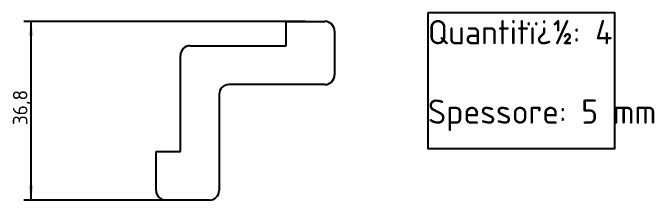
# Model space of a CAD drawing. Header units: millimetres. Extents: x 22 to 1300, y 12 to 835.
# Drawn here: x 1160.7 to 1292.9, y 124.1 to 162.6 of the extents above; entities that cross this region are included whole.
import ezdxf
from ezdxf.enums import TextEntityAlignment as Align

# ---------------------------------------------------------------- set-up
doc = ezdxf.new("R2010")
doc.units = ezdxf.units.MM
doc.layers.add('ARTY_8', color=7, linetype='Continuous')
doc.layers.add('Default', color=7, linetype='Continuous')
doc.styles.add('SEACAD_seiso_ttf', font='seiso.ttf')
doc.dimstyles.new('stile_quote_studio', dxfattribs={"dimtxt": 3, "dimasz": 3, "dimexe": 1.5, "dimexo": 0, "dimgap": 1.5, "dimtad": 1, "dimtxsty": 'SEACAD_seiso_ttf', "dimblk1": '_SE_FILLED', "dimblk2": '_SE_FILLED', "dimsah": 1, "dimcen": 1.5, "dimazin": 0, "dimtfac": 1, "dimtmove": 0, "dimatfit": 3, "dimfxl": 1, "dimtolj": 1, "dimarcsym": 0})

# ---------------------------------------------------------------- blocks, each defined once
blk = doc.blocks.new('SE2')
at = {"layer": 'ARTY_8', "color": 7, "linetype": 'Continuous'}
for p, q in [((1216.99, 160.85), (1224.99, 160.85)), ((1216.99, 155.85), (1216.99, 160.85)), ((1226.99, 158.85), (1226.99, 149.85)), ((1197.19, 155.85), (1216.99, 155.85)), ((1195.19, 134.05), (1195.19, 153.85)), ((1224.99, 147.85), (1205.19, 147.85)), ((1203.19, 145.85), (1203.19, 126.05)), ((1190.19, 134.05), (1195.19, 134.05)), ((1190.19, 126.05), (1190.19, 134.05)), ((1201.19, 124.05), (1192.19, 124.05))]:
    blk.add_line(p, q, dxfattribs=at)
for centre, start, end in [((1224.99, 158.85), 0, 90), ((1197.19, 153.85), 90, 180), ((1224.99, 149.85), 270, 0), ((1205.19, 145.85), 90, 180), ((1192.19, 126.05), 180, 270), ((1201.19, 126.05), 270, 0)]:
    blk.add_arc(centre, 2, start, end, dxfattribs=at)
blk = doc.blocks.new('DMBLK12')
at = {"layer": 'Default', "linetype": 'Continuous'}
for points in [[(1163.91, 157.85), (1164.91, 157.85), (1164.41, 160.85)], [(1163.91, 127.05), (1164.41, 124.05), (1164.91, 127.05)]]:
    blk.add_hatch(color=5, dxfattribs=at).paths.add_polyline_path(points)
at = {"layer": 'Default', "color": 5, "linetype": 'Continuous'}
for p, q in [((1220.99, 160.85), (1162.91, 160.85)), ((1164.41, 124.05), (1164.41, 160.85)), ((1192.19, 124.05), (1162.91, 124.05))]:
    blk.add_line(p, q, dxfattribs=at)
at = {"layer": 'Default', "color": 5, "linetype": 'Continuous', "style": 'SEACAD_seiso_ttf'}
blk.add_text('36,8', height=3, rotation=90, dxfattribs=at).set_placement((1160.66, 139.52), align=Align.TOP_LEFT)
blk = doc.blocks.new('_SE_FILLED')
at = {"color": 0}
blk.add_line((0, 0), (-1, 0), dxfattribs=at)
blk.add_solid([(0, 0), (-1, -0.1665), (-1, 0.1665), (0, 0)], dxfattribs=at)

msp = doc.modelspace()

# ---------------------------------------------------------------- linework, layer by layer
at = {"layer": 'Default', "color": 7, "linetype": 'Continuous'}
msp.add_lwpolyline([(1246.23, 162.624), (1246.23, 134.658), (1284.737, 134.658), (1284.737, 162.624), (1246.23, 162.624)], dxfattribs=at)

# ---------------------------------------------------------------- block references
at = {"layer": 'Default'}
msp.add_blockref('SE2', (0, 0), dxfattribs=at)

# ---------------------------------------------------------------- texts
at = {"layer": 'Default', "color": 7, "linetype": 'Continuous', "style": 'SEACAD_seiso_ttf'}
for s, p in [('Quantitï¿½: 4', (1246.23, 161.147)), ('Spessore: 5 mm', (1246.23, 144.783))]:
    msp.add_text(s, height=5, dxfattribs=at).set_placement(p, align=Align.TOP_LEFT)

# ---------------------------------------------------------------- dimensions: what is measured, and where the dimension line sits
at = {"layer": 'Default', "color": 5, "linetype": 'Continuous'}
dim = msp.add_linear_dim(base=(1164.413, 160.85), p1=(1192.189, 124.05), p2=(1220.989, 160.85), angle=90, text='\\A1;<>', dimstyle='stile_quote_studio', dxfattribs=at)
dim.commit()
dim.dimension.update_dxf_attribs({"geometry": 'DMBLK12', "text_midpoint": (1164.413, 142.45), "dimtype": 160})

doc.saveas('drawing.dxf')
